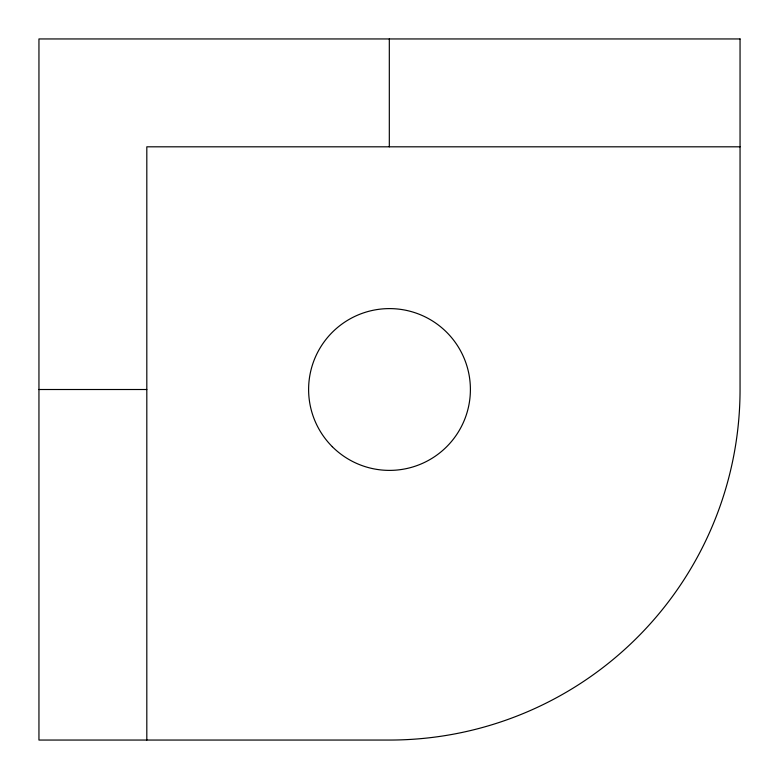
<?xml version="1.0" encoding="UTF-8"?>
<svg xmlns="http://www.w3.org/2000/svg" width="779" height="779" viewBox="0 0 779 779"><rect width="100%" height="100%" fill="white"/><g stroke="black" fill="none" stroke-linecap="round" stroke-linejoin="round"><path stroke-width="1.17" d="M740.05 146.812L146.812 146.812L146.812 740.05M38.95 389.51L146.812 389.51M389.315 38.95L389.315 146.812M740.05 38.95L38.95 38.95L38.95 740.05L389.5 740.05A350.55 350.55 0 0 0 740.05 389.5L740.05 38.95M332.302 446.698A80.899 80.899 0 0 0 467.643 410.436A80.899 80.899 0 0 0 368.564 311.357A80.899 80.899 0 0 0 332.302 446.698"/></g></svg>
